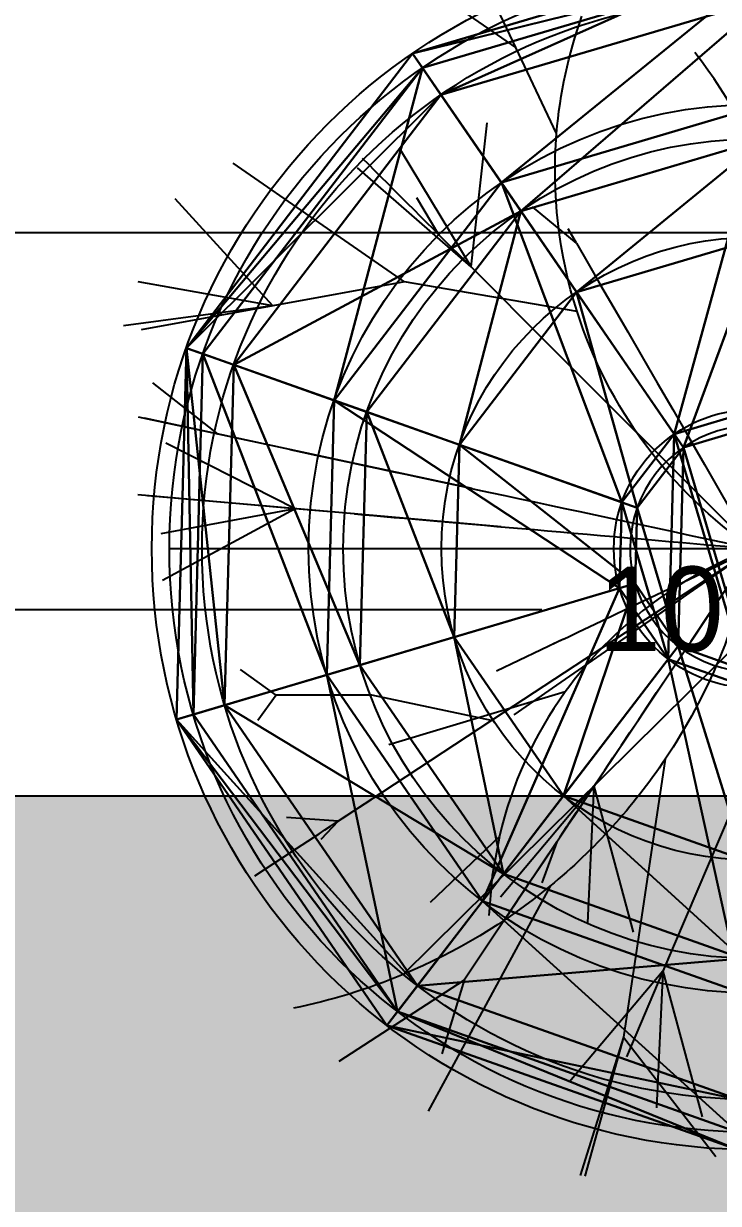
# Model space of a CAD drawing. Header units: inches. Extents: x 23 to 629, y -355 to 51.
# Drawn here: x 60.659 to 62.139, y 26.61 to 29.123 of the extents above; entities that cross this region are included whole.
import ezdxf

# ---------------------------------------------------------------- set-up
doc = ezdxf.new("R2010")
doc.units = ezdxf.units.IN
doc.header["$MEASUREMENT"] = 0
for name, color, linetype, true_color in [('tree', 1, 'Continuous', 0xff0000), ('tree-summer', 252, 'Continuous', 0x777799), ('TREES', 252, 'Continuous', 0x777799)]:
    doc.layers.add(name, color=color, linetype=linetype, true_color=true_color)
doc.dimstyles.get("Standard").update_dxf_attribs({"dimtxt": 0.18, "dimasz": 0.18, "dimexe": 0.18, "dimexo": 0.0625, "dimgap": 0.09, "dimtad": 0, "dimtih": 1, "dimtoh": 1, "dimdec": 4, "dimzin": 0, "dimdsep": 46, "dimtxsty": 'Standard', "dimcen": 0.09, "dimadec": 0, "dimazin": 0, "dimtfac": 1, "dimtdec": 4, "dimtofl": 0, "dimtmove": 0, "dimatfit": 3, "dimfxl": 1, "dimtolj": 1, "dimtzin": 0, "dimarcsym": 0})

# ---------------------------------------------------------------- blocks, each defined once
blk = doc.blocks.new('Component#46')
at = {"layer": 'tree'}
for p, q in [((5.872, 16.886, 11.118), (5.264, 18.172, 11.866)), ((5.872, 16.886, 11.118), (4.616, 17.755, 11.118)), ((6.48, 15.599, 11.118), (5.872, 16.886, 11.118)), ((5.201, 13.602, 16.198), (5.44, 15.757, 16.541)), ((5.201, 13.602, 16.198), (4.144, 15.352, 15.941)), ((4.207, 13.379, 11.118), (1.642, 15.156, 11.118)), ((5.201, 13.602, 16.198), (3.501, 15.086, 16.198)), ((2.237, 13.021, 11.118), (0.776, 14.623, 11.118)), ((4.718, 14.085, 16.545), (4.387, 14.634, 18.303)), ((6.779, 13.956, 19.902), (6.12, 14.504, 20.462)), ((6.779, 13.956, 19.902), (6.654, 14.171, 20.855)), ((5.201, 13.602, 16.198), (4.718, 14.085, 16.545)), ((6.39, 12.413, 15.344), (5.201, 13.602, 16.198)), ((2.237, 13.021, 11.118), (0.224, 13.382, 11.89)), ((4.207, 13.379, 11.118), (2.237, 13.021, 11.118)), ((6.786, 12.935, 11.118), (4.207, 13.379, 11.118)), ((2.237, 13.021, 11.118), (0, 12.723, 10.518)), ((2.237, 13.021, 11.118), (0.268, 12.662, 11.118)), ((9.417, 9.387, 14.97), (6.39, 12.413, 15.344)), ((1.42, 11.101, 13.228), (0.441, 11.871, 13.924)), ((1.42, 11.101, 13.228), (0.229, 11.356, 12.758)), ((1.913, 10.995, 9.178), (0.314, 11.338, 8.539)), ((1.913, 10.995, 9.178), (1.123, 11.165, 7.712)), ((8.59, 10.213, 22.058), (7.622, 11.181, 22.804)), ((2.57, 9.986, 11.882), (0.635, 10.964, 12.11)), ((2.492, 10.871, 12.93), (1.42, 11.101, 13.228)), ((3.252, 10.708, 9.713), (1.913, 10.995, 9.178)), ((5.215, 10.287, 11.085), (3.252, 10.708, 9.713)), ((8.59, 10.213, 22.058), (8.415, 10.388, 23.225)), ((1.681, 10.063, 12.275), (0.219, 10.191, 12.441)), ((1.681, 10.063, 12.275), (0.359, 10.179, 13.561)), ((3.623, 9.893, 8.588), (0.998, 10.123, 7.212)), ((2.57, 9.986, 11.882), (1.681, 10.063, 12.275)), ((9.417, 9.387, 21.395), (8.59, 10.213, 22.058)), ((2.57, 9.986, 11.882), (0.56, 9.608, 11.339)), ((2.57, 9.986, 11.882), (0.584, 8.912, 12.11)), ((3.458, 9.908, 11.488), (2.57, 9.986, 11.882)), ((5.652, 9.716, 9.8), (3.623, 9.893, 8.588)), ((1.849, 9.387, 15.282), (0.673, 9.387, 15.412)), ((1.849, 9.387, 15.282), (0.847, 9.387, 15.847)), ((3.504, 9.387, 15.717), (1.109, 9.387, 16.413)), ((3.504, 9.387, 15.717), (1.849, 9.387, 15.282)), ((4.157, 9.387, 18.109), (2.11, 9.387, 18.762)), ((3.771, 9.387, 18.848), (3.068, 9.387, 20.197)), ((6.116, 9.387, 15.717), (3.504, 9.387, 15.717)), ((3.771, 9.387, 18.848), (3.509, 9.387, 20.773)), ((4.157, 9.387, 18.109), (3.771, 9.387, 18.848)), ((6.116, 9.387, 15.717), (4.157, 9.387, 18.109)), ((9.417, 9.387, 12.573), (5.839, 7.037, 12.946)), ((9.417, 9.387, 14.803), (6.116, 9.387, 15.717)), ((9.417, 9.387, 21.655), (8.387, 9.387, 23.42)), ((9.417, 9.387, 18.998), (8.457, 8.72, 19.661)), ((4.183, 3.018, 11.118), (10.41, 9.174, 10.045)), ((8.457, 8.72, 19.661), (7.333, 7.938, 20.407)), ((8.457, 8.72, 19.661), (8.254, 8.578, 20.828)), ((8.254, 8.578, 20.828), (8.001, 8.403, 21.973)), ((8.001, 8.403, 21.973), (7.405, 7.988, 22.974)), ((8.001, 8.403, 21.973), (8.001, 8.403, 23.149)), ((6.584, 8.035, 21.442), (5.582, 7.557, 21.928)), ((6.584, 8.035, 21.442), (6.425, 7.96, 22.619)), ((7.333, 7.938, 20.407), (6.479, 7.345, 21.247)), ((2.286, 7.197, 13.15), (1.753, 7.582, 13.15)), ((6.608, 7.245, 17.725), (3.968, 6.455, 17.953)), ((6.479, 7.345, 21.247), (5.841, 6.902, 21.823)), ((2.286, 7.197, 13.15), (2.011, 6.816, 13.15)), ((3.715, 7.197, 13.15), (2.286, 7.197, 13.15)), ((5.504, 6.816, 13.15), (3.715, 7.197, 13.15)), ((5.839, 7.037, 12.946), (5.504, 6.816, 13.15)), ((5.504, 6.816, 13.15), (3.863, 5.738, 14.148)), ((8.104, 6.239, 11.318), (7.48, 2.081, 11.318)), ((7.037, 5.833, 7.671), (5.64, 4.175, 8.128)), ((7.037, 5.833, 7.671), (6.943, 3.79, 7.671)), ((7.037, 5.833, 7.671), (7.625, 3.653, 8.186)), ((9.258, 5.858, 15.153), (8.07, 3.068, 15.31)), ((3.863, 5.738, 14.148), (3.214, 5.312, 15.905)), ((3.214, 5.312, 15.905), (2.441, 5.365, 16.4)), ((3.214, 5.312, 15.905), (2.952, 5.038, 17.354)), ((5.624, 5.084, 17.925), (4.586, 4.096, 18.353)), ((6.482, 5.003, 17.504), (5.527, 3.577, 19.024)), ((6.482, 5.003, 17.504), (6.257, 4.388, 20.339)), ((2.51, 4.85, 14.148), (1.961, 4.489, 14.297)), ((6.089, 4.417, 9.091), (5.097, 2.934, 9.878)), ((6.381, 4.34, 11.318), (4.558, 0.971, 12.377)), ((8.07, 3.068, 15.31), (6.673, 1.41, 16.195)), ((8.07, 3.068, 15.31), (7.526, 1.788, 15.381)), ((8.07, 3.068, 15.31), (7.975, 1.025, 15.31)), ((8.07, 3.068, 15.31), (8.658, 0.888, 15.824)), ((5.097, 2.934, 9.878), (3.222, 1.715, 10.044)), ((5.097, 2.934, 9.878), (4.763, 1.831, 11.164)), ((7.48, 2.081, 11.318), (6.831, 0.013, 11.318)), ((7.48, 2.081, 11.318), (6.901, 0, 11.318)), ((7.48, 2.081, 11.318), (8.863, 0.297, 10.604))]:
    blk.add_line(p, q, dxfattribs=at)
for points in [[(3.574, 15.229, 16.545), (3.664, 15.139, 16.489), (3.757, 15.046, 16.443), (3.852, 14.951, 16.407), (3.949, 14.854, 16.381), (4.047, 14.756, 16.365), (4.146, 14.657, 16.36), (4.244, 14.559, 16.365), (4.342, 14.461, 16.381), (4.439, 14.364, 16.407), (4.535, 14.269, 16.443), (4.628, 14.176, 16.489), (4.718, 14.085, 16.545)], [(6.779, 13.956, 19.902), (6.952, 13.655, 19.563), (7.138, 13.332, 19.251), (7.336, 12.991, 18.969), (7.543, 12.631, 18.718), (7.76, 12.256, 18.499), (7.984, 11.867, 18.313), (8.215, 11.468, 18.163), (8.451, 11.06, 18.048), (8.69, 10.645, 17.969), (8.932, 10.226, 17.927), (9.174, 9.806, 17.922), (9.417, 9.387, 17.954)], [(6.584, 8.035, 21.442), (6.679, 8.081, 21.093), (6.806, 8.142, 20.758), (6.965, 8.218, 20.439), (7.154, 8.308, 20.14), (7.37, 8.411, 19.866), (7.611, 8.526, 19.618), (7.875, 8.651, 19.401), (8.158, 8.786, 19.215), (8.457, 8.929, 19.063), (8.769, 9.078, 18.948), (9.09, 9.231, 18.869), (9.417, 9.387, 18.829)], [(7.037, 5.833, 7.671), (7.31, 6.24, 7.406), (7.593, 6.663, 7.182), (7.885, 7.099, 6.998), (8.185, 7.547, 6.856), (8.49, 8.002, 6.758), (8.798, 8.462, 6.704), (9.107, 8.925, 6.694), (9.417, 9.387, 6.728)], [(6.089, 4.417, 9.091), (6.302, 4.734, 8.686), (6.532, 5.078, 8.313), (6.777, 5.445, 7.974), (7.037, 5.833, 7.671)], [(5.624, 5.084, 17.925), (5.516, 4.497, 17.825), (5.467, 3.902, 17.725)]]:
    blk.add_polyline3d(points, dxfattribs=at)
at = {"layer": 'tree', "extrusion": (0, 0, -1)}
for centre, radius, start, end in [((-13.328, 15.036, -11.118), 6.872, 4.7, 19.7), ((-13.328, 15.036, -11.118), 6.872, 342.2, 4.7), ((-13.328, 15.036, -11.118), 6.872, 304.7, 342.2), ((-0.796, 11.135, -11.318), 8.796, 191.4668, 213.8223), ((-0.796, 11.135, -11.318), 8.796, 213.8223, 230.5889), ((-0.796, 11.135, -11.318), 8.796, 230.5889, 247.3555)]:
    blk.add_arc(centre, radius, start, end, dxfattribs=at)
at = {"layer": 'tree'}
for centre, radius, start, end in [((2.956, 12.391, 12.85), 7.125, 17.2482, 38.3404), ((11.533, 3.698, 17.725), 6.069, 110.4054, 144.2394)]:
    blk.add_arc(centre, radius, start, end, dxfattribs=at)
at = {"layer": 'tree', "extrusion": (-0.209619, -0.977783, -8.86621e-15)}
blk.add_arc((7.696, 21.284, -11.152), 11.253, 227.9391, 267.6745, dxfattribs=at)
at = {"layer": 'tree', "extrusion": (-0.087156, -0.996195, 2.9828e-14)}
blk.add_arc((7.855, 16.086, -10.172), 6.997, 221.0878, 275.8042, dxfattribs=at)
at = {"layer": 'tree', "extrusion": (0.830984, -0.556296, 1.19227e-14)}
blk.add_arc((12.379, 21.888, 2.603), 6.366, 201.075, 275.947, dxfattribs=at)
at = {"layer": 'tree', "extrusion": (0.034794, 0.07641, 0.996469)}
blk.add_arc((-8.984, -6.62, 18.445), 6.091, 348.722, 11.278, dxfattribs=at)
at = {"layer": 'tree', "extrusion": (0.549023, -0.835807, -3.5671e-14)}
blk.add_arc((5.57, 15.82, -2.676), 1.857, 244.1745, 295.8255, dxfattribs=at)
at = {"layer": 'tree', "extrusion": (1.26401e-16, -3.02996e-16, -1)}
blk.add_arc((-0.796, 11.135, -11.118), 8.796, 247.3555, 258.5332, dxfattribs=at)
at = {"layer": 'tree-summer', "color": 76, "true_color": 0x427f00}
for p, q in [((4.474, 16.581, 8.887), (4.325, 16.797, 12.85)), ((4.325, 16.797, 12.85), (4.75, 16.178, 16.659)), ((4.474, 16.581, 8.887), (5.653, 14.865, 6.894)), ((5.945, 14.439, 20.042), (4.75, 16.178, 16.659)), ((5.653, 14.865, 6.894), (8.238, 11.103, 6.086)), ((5.945, 14.439, 20.042), (6.778, 13.226, 21.456)), ((6.778, 13.226, 21.456), (8.375, 10.902, 22.973)), ((1.189, 12.301, 8.887), (0.942, 12.389, 12.85)), ((0.942, 12.389, 12.85), (1.65, 12.138, 16.659)), ((1.189, 12.301, 8.887), (3.152, 11.606, 6.894)), ((3.639, 11.434, 20.042), (1.65, 12.138, 16.659)), ((3.152, 11.606, 6.894), (7.454, 10.082, 6.086)), ((3.639, 11.434, 20.042), (5.025, 10.942, 21.456)), ((5.025, 10.942, 21.456), (7.683, 10.001, 22.973)), ((4.949, 8.064, 21.456), (7.653, 8.865, 22.973)), ((3.044, 7.5, 6.894), (7.42, 8.796, 6.086)), ((3.539, 7.647, 20.042), (4.949, 8.064, 21.456)), ((6.58, 5.691, 21.456), (8.297, 7.928, 22.973)), ((3.539, 7.647, 20.042), (1.515, 7.047, 16.659)), ((5.37, 4.114, 6.894), (8.149, 7.735, 6.086)), ((1.047, 6.909, 8.887), (3.044, 7.5, 6.894)), ((0.795, 6.834, 12.85), (1.515, 7.047, 16.659)), ((1.047, 6.909, 8.887), (0.795, 6.834, 12.85)), ((5.684, 4.524, 20.042), (6.58, 5.691, 21.456)), ((5.684, 4.524, 20.042), (4.399, 2.85, 16.659)), ((4.102, 2.463, 8.887), (5.37, 4.114, 6.894)), ((3.942, 2.254, 12.85), (4.399, 2.85, 16.659)), ((4.102, 2.463, 8.887), (3.942, 2.254, 12.85))]:
    blk.add_line(p, q, dxfattribs=at)
for centre, radius in [((9.417, 9.387, 12.85), 8.991), ((9.417, 9.387, 8.887), 8.729), ((9.417, 9.387, 16.659), 8.24), ((9.417, 9.387, 6.894), 6.646), ((9.417, 9.387, 20.042), 6.13), ((9.417, 9.387, 21.456), 4.659), ((9.417, 9.387, 6.086), 2.082)]:
    blk.add_circle(centre, radius, dxfattribs=at)
blk.add_arc((9.417, 9.387, 22.973), 1.839, 88.4917, 304.4917, dxfattribs=at)
at = {"layer": 'tree-summer', "color": 108, "true_color": 0x00560c}
mesh = blk.add_polyface(dxfattribs=at)
corners = [(4.325, 16.797, 12.85), (9.646, 18.112, 8.887), (4.474, 16.581, 8.887), (9.653, 18.375, 12.85)]
mesh.append_faces([[corners[k] for k in face] for face in [(0, 1, 2), (1, 0, 3)]], dxfattribs={"vtx0": -1, "color": 108})
mesh = blk.add_polyface(dxfattribs=at)
corners = [(4.75, 16.178, 16.659), (9.653, 18.375, 12.85), (4.325, 16.797, 12.85), (9.633, 17.624, 16.659)]
mesh.append_faces([[corners[k] for k in face] for face in [(0, 1, 2), (1, 0, 3)]], dxfattribs={"vtx0": -1, "color": 108})
mesh = blk.add_polyface(dxfattribs=at)
corners = [(9.646, 18.112, 8.887), (5.653, 14.865, 6.894), (4.474, 16.581, 8.887), (9.591, 16.031, 6.894)]
mesh.append_faces([[corners[k] for k in face] for face in [(0, 1, 2), (1, 0, 3)]], dxfattribs={"vtx0": -1, "color": 108})
mesh = blk.add_polyface(dxfattribs=at)
corners = [(5.945, 14.439, 20.042), (9.633, 17.624, 16.659), (4.75, 16.178, 16.659), (9.578, 15.514, 20.042)]
mesh.append_faces([[corners[k] for k in face] for face in [(0, 1, 2), (1, 0, 3)]], dxfattribs={"vtx0": -1, "color": 108})
mesh = blk.add_polyface(dxfattribs=at)
corners = [(0.942, 12.389, 12.85), (4.474, 16.581, 8.887), (1.189, 12.301, 8.887), (4.325, 16.797, 12.85)]
mesh.append_faces([[corners[k] for k in face] for face in [(0, 1, 2), (1, 0, 3)]], dxfattribs={"vtx0": -1, "color": 108})
mesh = blk.add_polyface(dxfattribs=at)
corners = [(4.75, 16.178, 16.659), (0.942, 12.389, 12.85), (1.65, 12.138, 16.659), (4.325, 16.797, 12.85)]
mesh.append_faces([[corners[k] for k in face] for face in [(0, 1, 2), (1, 0, 3)]], dxfattribs={"vtx0": -1, "color": 108})
mesh = blk.add_polyface(dxfattribs=at)
corners = [(4.474, 16.581, 8.887), (3.152, 11.606, 6.894), (1.189, 12.301, 8.887), (5.653, 14.865, 6.894)]
mesh.append_faces([[corners[k] for k in face] for face in [(0, 1, 2), (1, 0, 3)]], dxfattribs={"vtx0": -1, "color": 108})
mesh = blk.add_polyface(dxfattribs=at)
corners = [(5.945, 14.439, 20.042), (1.65, 12.138, 16.659), (3.639, 11.434, 20.042), (4.75, 16.178, 16.659)]
mesh.append_faces([[corners[k] for k in face] for face in [(0, 1, 2), (1, 0, 3)]], dxfattribs={"vtx0": -1, "color": 108})
mesh = blk.add_polyface(dxfattribs=at)
corners = [(9.591, 16.031, 6.894), (8.238, 11.103, 6.086), (5.653, 14.865, 6.894), (9.471, 11.468, 6.086)]
mesh.append_faces([[corners[k] for k in face] for face in [(0, 1, 2), (1, 0, 3)]], dxfattribs={"vtx0": -1, "color": 108})
mesh = blk.add_polyface(dxfattribs=at)
corners = [(6.778, 13.226, 21.456), (9.578, 15.514, 20.042), (5.945, 14.439, 20.042), (9.539, 14.044, 21.456)]
mesh.append_faces([[corners[k] for k in face] for face in [(0, 1, 2), (1, 0, 3)]], dxfattribs={"vtx0": -1, "color": 108})
mesh = blk.add_polyface(dxfattribs=at)
corners = [(5.653, 14.865, 6.894), (7.454, 10.082, 6.086), (3.152, 11.606, 6.894), (8.238, 11.103, 6.086)]
mesh.append_faces([[corners[k] for k in face] for face in [(0, 1, 2), (1, 0, 3)]], dxfattribs={"vtx0": -1, "color": 108})
mesh = blk.add_polyface(dxfattribs=at)
corners = [(5.025, 10.942, 21.456), (5.945, 14.439, 20.042), (3.639, 11.434, 20.042), (6.778, 13.226, 21.456)]
mesh.append_faces([[corners[k] for k in face] for face in [(0, 1, 2), (1, 0, 3)]], dxfattribs={"vtx0": -1, "color": 108})
mesh = blk.add_polyface(dxfattribs=at)
corners = [(8.375, 10.902, 22.973), (9.539, 14.044, 21.456), (6.778, 13.226, 21.456), (9.465, 11.225, 22.973)]
mesh.append_faces([[corners[k] for k in face] for face in [(0, 1, 2), (1, 0, 3)]], dxfattribs={"vtx0": -1, "color": 108})
mesh = blk.add_polyface(dxfattribs=at)
corners = [(7.683, 10.001, 22.973), (6.778, 13.226, 21.456), (5.025, 10.942, 21.456), (8.375, 10.902, 22.973)]
mesh.append_faces([[corners[k] for k in face] for face in [(0, 1, 2), (1, 0, 3)]], dxfattribs={"vtx0": -1, "color": 108})
mesh = blk.add_polyface(dxfattribs=at)
corners = [(0.942, 12.389, 12.85), (1.047, 6.909, 8.887), (0.795, 6.834, 12.85), (1.189, 12.301, 8.887)]
mesh.append_faces([[corners[k] for k in face] for face in [(0, 1, 2), (1, 0, 3)]], dxfattribs={"vtx0": -1, "color": 108})
mesh = blk.add_polyface(dxfattribs=at)
corners = [(1.515, 7.047, 16.659), (0.942, 12.389, 12.85), (0.795, 6.834, 12.85), (1.65, 12.138, 16.659)]
mesh.append_faces([[corners[k] for k in face] for face in [(0, 1, 2), (1, 0, 3)]], dxfattribs={"vtx0": -1, "color": 108})
mesh = blk.add_polyface(dxfattribs=at)
corners = [(1.189, 12.301, 8.887), (3.044, 7.5, 6.894), (1.047, 6.909, 8.887), (3.152, 11.606, 6.894)]
mesh.append_faces([[corners[k] for k in face] for face in [(0, 1, 2), (1, 0, 3)]], dxfattribs={"vtx0": -1, "color": 108})
mesh = blk.add_polyface(dxfattribs=at)
corners = [(3.539, 7.647, 20.042), (1.65, 12.138, 16.659), (1.515, 7.047, 16.659), (3.639, 11.434, 20.042)]
mesh.append_faces([[corners[k] for k in face] for face in [(0, 1, 2), (1, 0, 3)]], dxfattribs={"vtx0": -1, "color": 108})
mesh = blk.add_polyface(dxfattribs=at)
corners = [(3.152, 11.606, 6.894), (7.42, 8.796, 6.086), (3.044, 7.5, 6.894), (7.454, 10.082, 6.086)]
mesh.append_faces([[corners[k] for k in face] for face in [(0, 1, 2), (1, 0, 3)]], dxfattribs={"vtx0": -1, "color": 108})
mesh = blk.add_polyface(dxfattribs=at)
corners = [(4.949, 8.064, 21.456), (3.639, 11.434, 20.042), (3.539, 7.647, 20.042), (5.025, 10.942, 21.456)]
mesh.append_faces([[corners[k] for k in face] for face in [(0, 1, 2), (1, 0, 3)]], dxfattribs={"vtx0": -1, "color": 108})
mesh = blk.add_polyface(dxfattribs=at)
corners = [(7.454, 10.082, 6.086), (8.149, 7.735, 6.086), (7.42, 8.796, 6.086), (8.238, 11.103, 6.086), (9.362, 7.305, 6.086), (9.471, 11.468, 6.086), (10.596, 7.671, 6.086), (10.684, 11.038, 6.086), (11.379, 8.691, 6.086), (11.413, 9.978, 6.086)]
mesh.append_faces([[corners[k] for k in face] for face in [(0, 1, 2), (8, 7, 9)]], dxfattribs={"vtx0": -1, "color": 108})
mesh.append_faces([[corners[k] for k in face] for face in [(1, 3, 4), (4, 5, 6), (6, 7, 8)]], dxfattribs={"vtx0": -1, "vtx1": -1, "color": 108})
mesh.append_faces([[corners[k] for k in face] for face in [(1, 0, 3), (4, 3, 5), (6, 5, 7)]], dxfattribs={"vtx0": -1, "vtx2": -1, "color": 108})
mesh = blk.add_polyface(dxfattribs=at)
corners = [(8.297, 7.928, 22.973), (7.683, 10.001, 22.973), (7.653, 8.865, 22.973), (8.375, 10.902, 22.973), (9.368, 7.548, 22.973), (9.465, 11.225, 22.973), (10.458, 7.871, 22.973), (10.536, 10.845, 22.973), (11.15, 8.773, 22.973), (11.18, 9.909, 22.973)]
mesh.append_faces([[corners[k] for k in face] for face in [(0, 1, 2), (7, 8, 9)]], dxfattribs={"vtx0": -1, "color": 108})
mesh.append_faces([[corners[k] for k in face] for face in [(1, 0, 3), (3, 4, 5), (5, 6, 7)]], dxfattribs={"vtx0": -1, "vtx1": -1, "color": 108})
mesh.append_faces([[corners[k] for k in face] for face in [(3, 0, 4), (5, 4, 6), (7, 6, 8)]], dxfattribs={"vtx0": -1, "vtx2": -1, "color": 108})
mesh = blk.add_polyface(dxfattribs=at)
corners = [(7.653, 8.865, 22.973), (5.025, 10.942, 21.456), (4.949, 8.064, 21.456), (7.683, 10.001, 22.973)]
mesh.append_faces([[corners[k] for k in face] for face in [(0, 1, 2), (1, 0, 3)]], dxfattribs={"vtx0": -1, "color": 108})
mesh = blk.add_polyface(dxfattribs=at)
corners = [(6.58, 5.691, 21.456), (7.653, 8.865, 22.973), (4.949, 8.064, 21.456), (8.297, 7.928, 22.973)]
mesh.append_faces([[corners[k] for k in face] for face in [(0, 1, 2), (1, 0, 3)]], dxfattribs={"vtx0": -1, "color": 108})
mesh = blk.add_polyface(dxfattribs=at)
corners = [(7.42, 8.796, 6.086), (5.37, 4.114, 6.894), (3.044, 7.5, 6.894), (8.149, 7.735, 6.086)]
mesh.append_faces([[corners[k] for k in face] for face in [(0, 1, 2), (1, 0, 3)]], dxfattribs={"vtx0": -1, "color": 108})
mesh = blk.add_polyface(dxfattribs=at)
corners = [(5.684, 4.524, 20.042), (4.949, 8.064, 21.456), (3.539, 7.647, 20.042), (6.58, 5.691, 21.456)]
mesh.append_faces([[corners[k] for k in face] for face in [(0, 1, 2), (1, 0, 3)]], dxfattribs={"vtx0": -1, "color": 108})
mesh = blk.add_polyface(dxfattribs=at)
corners = [(9.294, 4.73, 21.456), (8.297, 7.928, 22.973), (6.58, 5.691, 21.456), (9.368, 7.548, 22.973)]
mesh.append_faces([[corners[k] for k in face] for face in [(0, 1, 2), (1, 0, 3)]], dxfattribs={"vtx0": -1, "color": 108})
mesh = blk.add_polyface(dxfattribs=at)
corners = [(5.684, 4.524, 20.042), (1.515, 7.047, 16.659), (4.399, 2.85, 16.659), (3.539, 7.647, 20.042)]
mesh.append_faces([[corners[k] for k in face] for face in [(0, 1, 2), (1, 0, 3)]], dxfattribs={"vtx0": -1, "color": 108})
mesh = blk.add_polyface(dxfattribs=at)
corners = [(8.149, 7.735, 6.086), (9.242, 2.743, 6.894), (5.37, 4.114, 6.894), (9.362, 7.305, 6.086)]
mesh.append_faces([[corners[k] for k in face] for face in [(0, 1, 2), (1, 0, 3)]], dxfattribs={"vtx0": -1, "color": 108})
mesh = blk.add_polyface(dxfattribs=at)
corners = [(3.044, 7.5, 6.894), (4.102, 2.463, 8.887), (1.047, 6.909, 8.887), (5.37, 4.114, 6.894)]
mesh.append_faces([[corners[k] for k in face] for face in [(0, 1, 2), (1, 0, 3)]], dxfattribs={"vtx0": -1, "color": 108})
mesh = blk.add_polyface(dxfattribs=at)
corners = [(4.399, 2.85, 16.659), (0.795, 6.834, 12.85), (3.942, 2.254, 12.85), (1.515, 7.047, 16.659)]
mesh.append_faces([[corners[k] for k in face] for face in [(0, 1, 2), (1, 0, 3)]], dxfattribs={"vtx0": -1, "color": 108})
mesh = blk.add_polyface(dxfattribs=at)
corners = [(0.795, 6.834, 12.85), (4.102, 2.463, 8.887), (3.942, 2.254, 12.85), (1.047, 6.909, 8.887)]
mesh.append_faces([[corners[k] for k in face] for face in [(0, 1, 2), (1, 0, 3)]], dxfattribs={"vtx0": -1, "color": 108})
mesh = blk.add_polyface(dxfattribs=at)
corners = [(9.255, 3.259, 20.042), (6.58, 5.691, 21.456), (5.684, 4.524, 20.042), (9.294, 4.73, 21.456)]
mesh.append_faces([[corners[k] for k in face] for face in [(0, 1, 2), (1, 0, 3)]], dxfattribs={"vtx0": -1, "color": 108})
mesh = blk.add_polyface(dxfattribs=at)
corners = [(9.255, 3.259, 20.042), (4.399, 2.85, 16.659), (9.2, 1.149, 16.659), (5.684, 4.524, 20.042)]
mesh.append_faces([[corners[k] for k in face] for face in [(0, 1, 2), (1, 0, 3)]], dxfattribs={"vtx0": -1, "color": 108})
mesh = blk.add_polyface(dxfattribs=at)
corners = [(5.37, 4.114, 6.894), (9.187, 0.661, 8.887), (4.102, 2.463, 8.887), (9.242, 2.743, 6.894)]
mesh.append_faces([[corners[k] for k in face] for face in [(0, 1, 2), (1, 0, 3)]], dxfattribs={"vtx0": -1, "color": 108})
mesh = blk.add_polyface(dxfattribs=at)
corners = [(9.2, 1.149, 16.659), (3.942, 2.254, 12.85), (9.18, 0.399, 12.85), (4.399, 2.85, 16.659)]
mesh.append_faces([[corners[k] for k in face] for face in [(0, 1, 2), (1, 0, 3)]], dxfattribs={"vtx0": -1, "color": 108})
mesh = blk.add_polyface(dxfattribs=at)
corners = [(9.18, 0.399, 12.85), (4.102, 2.463, 8.887), (9.187, 0.661, 8.887), (3.942, 2.254, 12.85)]
mesh.append_faces([[corners[k] for k in face] for face in [(0, 1, 2), (1, 0, 3)]], dxfattribs={"vtx0": -1, "color": 108})
blk = doc.blocks.new('*D14')
at = {"color": 0, "lineweight": -2}
for p, q in [((52.6931, 28.7404), (52.6931, 29.8259)), ((67.6931, 28.7404), (67.6931, 29.8259)), ((52.8731, 29.6459), (59.6531, 29.6459)), ((67.5131, 29.6459), (60.7331, 29.6459))]:
    blk.add_line(p, q, dxfattribs=at)
at = {"color": 0}
for points in [[(52.8731, 29.6759), (52.8731, 29.6159), (52.6931, 29.6459)], [(67.5131, 29.6759), (67.5131, 29.6159), (67.6931, 29.6459)]]:
    blk.add_solid(points, dxfattribs=at)
at = {"layer": 'Defpoints', "color": 0}
for p in [(67.6931, 29.6459), (52.6931, 28.6779), (67.6931, 28.6779)]:
    blk.add_point(p, dxfattribs=at)
at = {"color": 0, "insert": (60.1931, 29.6459), "char_height": 0.18, "attachment_point": 5}
blk.add_mtext('\\A1;15.0000', dxfattribs=at)
blk = doc.blocks.new('*D18')
at = {"color": 0, "lineweight": -2}
for p, q in [((56.9431, 27.5404), (56.9431, 28.055)), ((67.6931, 27.5404), (67.6931, 28.055)), ((57.1231, 27.875), (61.7631, 27.875)), ((67.5131, 27.875), (62.8731, 27.875))]:
    blk.add_line(p, q, dxfattribs=at)
at = {"color": 0}
for points in [[(57.1231, 27.905), (57.1231, 27.845), (56.9431, 27.875)], [(67.5131, 27.905), (67.5131, 27.845), (67.6931, 27.875)]]:
    blk.add_solid(points, dxfattribs=at)
at = {"layer": 'Defpoints', "color": 0}
for p in [(67.6931, 27.875), (56.9431, 27.4779), (67.6931, 27.4779)]:
    blk.add_point(p, dxfattribs=at)
at = {"color": 0, "insert": (62.3181, 27.875), "char_height": 0.18, "attachment_point": 5}
blk.add_mtext('\\A1;10.7500', dxfattribs=at)

msp = doc.modelspace()

# ---------------------------------------------------------------- hatches: boundary and pattern name
h = msp.add_hatch()
h.set_pattern_fill('AR-SAND', color=3, scale=0.1, angle=-90, style=0)
h.set_pattern_definition([(307.5, (-20.70877, 77.59043), (0.19268238, 0.00629934), [0, -0.152, 0, -0.17, 0, -0.1625]), (277.5, (-20.70877, 77.59043), (0.2822146, -0.1769777), [0, -0.082, 0, -0.137, 0, -0.0525]), (237.5, (-20.70877, 77.71343), (0.0005659, -0.31141419), [0, -0.05, 0, -0.18, 0, -0.235]), (227.5, (-20.70877, 77.71343), (0.08776756, -0.30061266), [0, -0.025, 0, -0.118, 0, -0.135])])
h.paths.add_polyline_path([(56.9431, 27.47786), (56.9431, 24.47786), (67.6931, 24.47786), (67.6931, 27.47786)])
h.paths.add_polyline_path([(56.9431, 22.07786), (56.9431, 19.07786), (67.6931, 19.07786), (67.6931, 22.07786)])

# ---------------------------------------------------------------- linework, layer by layer
for p, q in [((52.2431, 28.67786), (67.6931, 28.67786)), ((52.2431, 27.47786), (67.6931, 27.47786))]:
    msp.add_line(p, q)

# ---------------------------------------------------------------- block references
at = {"layer": 'TREES', "linetype": 'Continuous', "lineweight": 0, "xscale": 0.142430043518516, "yscale": 0.142430043518516, "zscale": 0.1424300435185114}
msp.add_blockref('Component#46', (60.87182, 26.6674), dxfattribs=at)

# ---------------------------------------------------------------- dimensions: what is measured, and where the dimension line sits
for base, p1, p2, picture, middle in [((67.6931, 29.64593), (52.6931, 28.67786), (67.6931, 28.67786), '*D14', (60.1931, 29.64593)), ((67.6931, 27.87496), (56.9431, 27.47786), (67.6931, 27.47786), '*D18', (62.3181, 27.87496))]:
    dim = msp.add_linear_dim(base=base, p1=p1, p2=p2, dimstyle='Standard')
    dim.commit()
    dim.dimension.update_dxf_attribs({"geometry": picture, "text_midpoint": middle})

doc.saveas('drawing.dxf')
